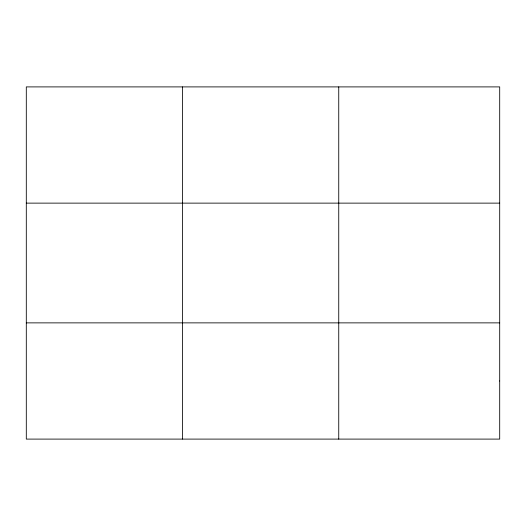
<?xml version="1.0" encoding="UTF-8"?>
<svg xmlns="http://www.w3.org/2000/svg" width="526" height="526" viewBox="0 0 526 526"><rect width="100%" height="100%" fill="white"/><g stroke="black" fill="none" stroke-linecap="round" stroke-linejoin="round"><path stroke-width="0.79" d="M182.522 439.098L182.522 86.902M338.744 439.098L338.744 86.902M26.3 203.128L499.7 203.128M26.3 322.872L499.7 322.872M499.7 380.988L499.7 439.098L26.3 439.098L26.3 86.902L499.7 86.902L499.7 380.988"/></g></svg>
